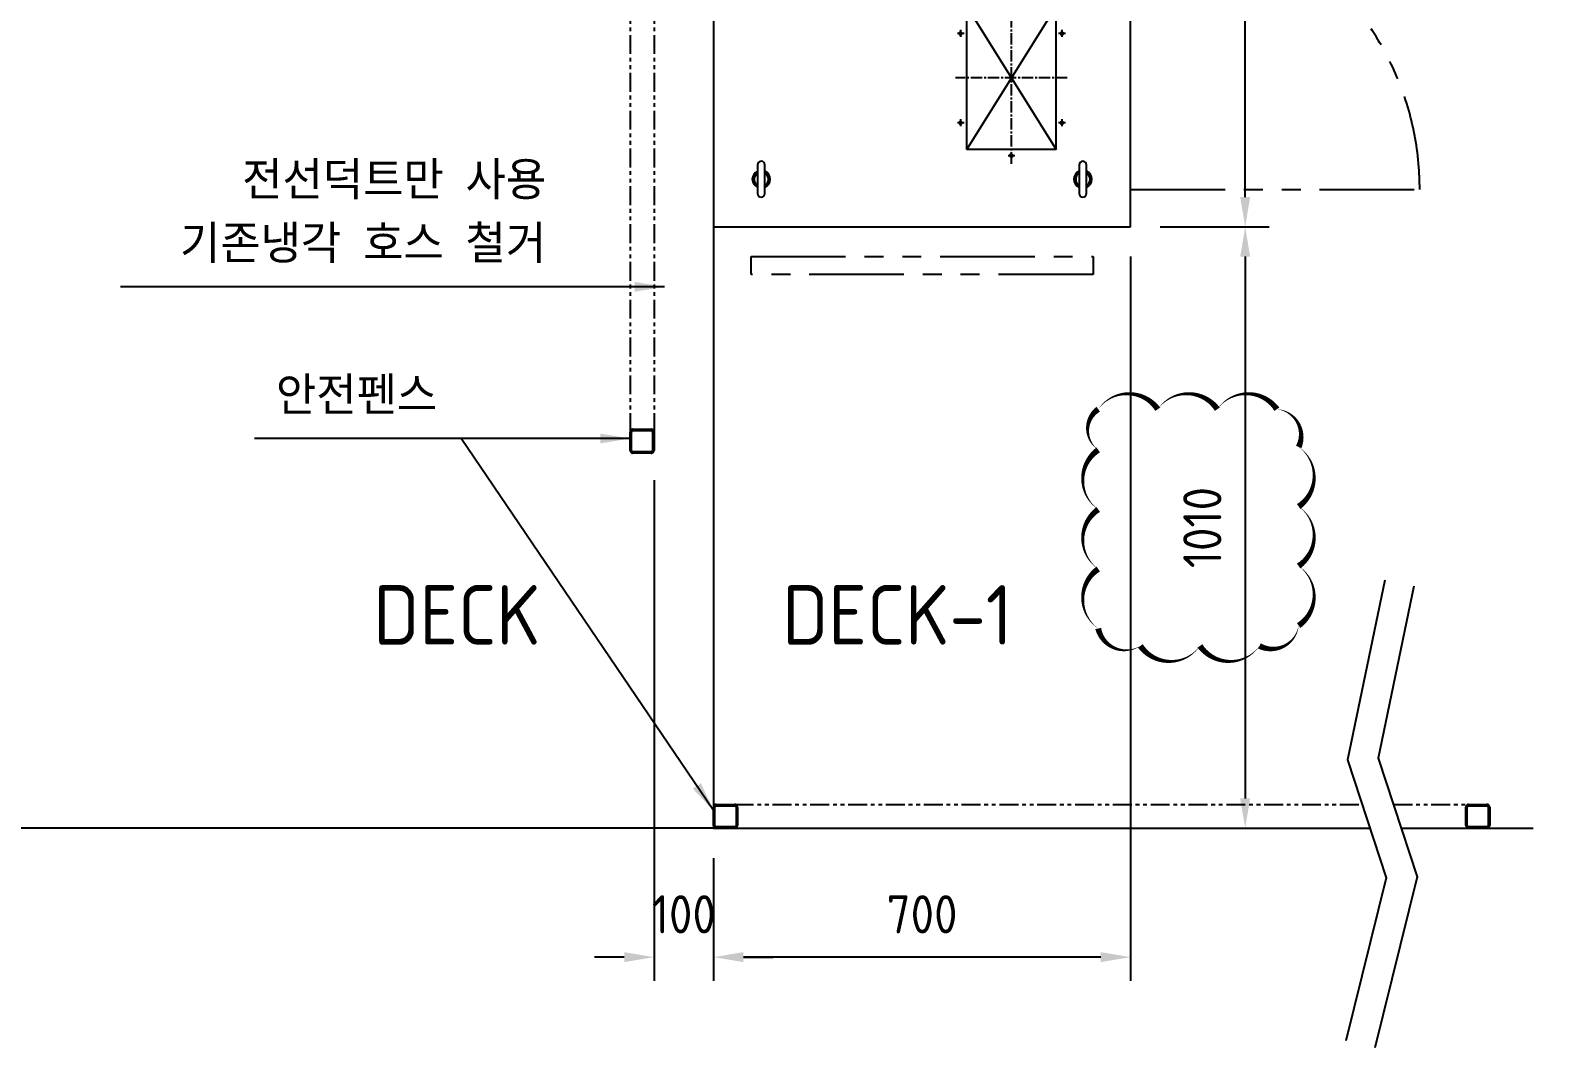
# Model space of a CAD drawing. Header units: millimetres. Extents: x 0 to 37514, y 0 to 8910.
# Drawn here: x 15233 to 17766, y 3824 to 5533 of the extents above; entities that cross this region are included whole.
import ezdxf
from ezdxf.enums import TextEntityAlignment as Align

# ---------------------------------------------------------------- set-up
doc = ezdxf.new("R2010")
doc.units = ezdxf.units.MM
for name, pattern in [('CENTER', [50.8, 31.75, -6.35, 6.35, -6.35]), ('CENTER2', [28.575, 19.05, -3.175, 3.175, -3.175]), ('CENTERX2', [101.6, 63.5, -12.7, 12.7, -12.7]), ('PHANTOM', [63.5, 31.75, -6.35, 6.35, -6.35, 6.35, -6.35]), ('PHANTOM2', [31.75, 15.875, -3.175, 3.175, -3.175, 3.175, -3.175])]:
    doc.linetypes.add(name, pattern=pattern)
doc.layers.add('CEN', color=1, linetype='CENTER')
doc.styles.get("Standard").update_dxf_attribs({"font": 'ISOCP.SHX', "bigfont": 'WHGTXT.SHX'})
doc.dimstyles.new('PS-20', dxfattribs={"dimscale": 20, "dimtxt": 3.2, "dimasz": 2.5, "dimexe": 2, "dimexo": 2.5, "dimgap": 2, "dimtad": 1, "dimtoh": 1, "dimrnd": 0.05, "dimzin": 12, "dimdsep": 46, "dimtxsty": 'Standard', "dimcen": 0, "dimclrt": 2, "dimazin": 3, "dimtfac": 1, "dimtofl": 0, "dimtmove": 0, "dimatfit": 3, "dimfxl": 0, "dimtolj": 1, "dimtzin": 0, "dimarcsym": 0})

# ---------------------------------------------------------------- blocks, each defined once
blk = doc.blocks.new('*D190')
at = {"color": 0, "linetype": 'ByBlock', "lineweight": -2}
for p, q in [((17080.6, 5152.8), (17080.6, 3936.3)), ((16380.6, 4142.8), (16380.6, 3936.3)), ((17030.6, 3976.3), (16430.6, 3976.3))]:
    blk.add_line(p, q, dxfattribs=at)
at = {"color": 0}
for points in [[(16430.6, 3984.7), (16430.6, 3968), (16380.6, 3976.3)], [(17030.6, 3984.7), (17030.6, 3968), (17080.6, 3976.3)]]:
    blk.add_solid(points, dxfattribs=at)
at = {"layer": 'Defpoints', "color": 0}
for p in [(17080.6, 5202.8), (16380.6, 4192.8), (16380.6, 3976.3)]:
    blk.add_point(p, dxfattribs=at)
at = {"color": 2, "insert": (16730.6, 4048.3), "char_height": 64, "attachment_point": 5}
blk.add_mtext('\\A1;700', dxfattribs=at)
blk = doc.blocks.new('*D191')
at = {"color": 0, "linetype": 'ByBlock', "lineweight": -2}
for p, q in [((17190.6, 6502.8), (17313.1, 6502.8)), ((17273.1, 5252.8), (17273.1, 6452.8)), ((17130.6, 5202.8), (17313.1, 5202.8))]:
    blk.add_line(p, q, dxfattribs=at)
at = {"color": 0}
for points in [[(17264.7, 6452.8), (17281.4, 6452.8), (17273.1, 6502.8)], [(17264.7, 5252.8), (17281.4, 5252.8), (17273.1, 5202.8)]]:
    blk.add_solid(points, dxfattribs=at)
at = {"layer": 'Defpoints', "color": 0}
for p in [(17140.6, 6502.8), (17273.1, 6502.8), (17080.6, 5202.8)]:
    blk.add_point(p, dxfattribs=at)
at = {"color": 2, "insert": (17201.1, 5852.8), "char_height": 64, "attachment_point": 5, "rotation": 90}
blk.add_mtext('\\A1;1300', dxfattribs=at)
blk = doc.blocks.new('*D195')
at = {"color": 0, "linetype": 'ByBlock', "lineweight": -2}
for p, q in [((17130.6, 5202.8), (17313.1, 5202.8)), ((17273.1, 5152.8), (17273.1, 4242.8)), ((16430.6, 4192.8), (17313.1, 4192.8))]:
    blk.add_line(p, q, dxfattribs=at)
at = {"color": 0}
for points in [[(17264.7, 5152.8), (17281.4, 5152.8), (17273.1, 5202.8)], [(17264.7, 4242.8), (17281.4, 4242.8), (17273.1, 4192.8)]]:
    blk.add_solid(points, dxfattribs=at)
at = {"layer": 'Defpoints', "color": 0}
for p in [(17080.6, 5202.8), (16380.6, 4192.8), (17273.1, 4192.8)]:
    blk.add_point(p, dxfattribs=at)
at = {"color": 2, "insert": (17201.1, 4697.8), "char_height": 64, "attachment_point": 5, "rotation": 90}
blk.add_mtext('\\A1;1010', dxfattribs=at)
blk = doc.blocks.new('*D227')
at = {"color": 0, "lineweight": -2}
for p, q in [((16280.6, 4777.4), (16280.6, 3936.3)), ((16380.6, 4142.8), (16380.6, 3936.3)), ((16230.6, 3976.3), (16180.6, 3976.3)), ((16430.6, 3976.3), (16480.6, 3976.3))]:
    blk.add_line(p, q, dxfattribs=at)
at = {"color": 0}
for points in [[(16230.6, 3984.7), (16230.6, 3968), (16280.6, 3976.3)], [(16430.6, 3984.7), (16430.6, 3968), (16380.6, 3976.3)]]:
    blk.add_solid(points, dxfattribs=at)
at = {"layer": 'Defpoints', "color": 0}
for p in [(16280.6, 4827.4), (16380.6, 4192.8), (16380.6, 3976.3)]:
    blk.add_point(p, dxfattribs=at)
at = {"color": 2, "insert": (16330.6, 4048.3), "char_height": 64, "attachment_point": 5}
blk.add_mtext('\\A1;100', dxfattribs=at)
blk = doc.blocks.new('A$C2E2F5F09')
at = {"color": 1, "linetype": 'CENTER2'}
for p, q in [((0, -273.9), (0, 13.9)), ((93.9, -130), (-93.9, -130))]:
    blk.add_line(p, q, dxfattribs=at)
for p, q in [((-75, -10), (75, -250)), ((-75, -250), (75, -10))]:
    blk.add_line(p, q)
at = {"color": 3}
for p, q in [((-75, -250), (-75, -10)), ((75, -10), (-75, -10)), ((75, -250), (75, -10)), ((75, -250), (-75, -250))]:
    blk.add_line(p, q, dxfattribs=at)
for centre in [(0, 0), (-85, -55), (85, -55), (-85, -205), (85, -205), (0, -260)]:
    blk.add_circle(centre, 2.1, dxfattribs=at)
for centre in [(0, 0), (-85, -55), (85, -55), (-85, -205), (85, -205), (0, -260)]:
    blk.add_arc(centre, 2.5, 75.5872, 13.9135)
at = {"layer": 'CEN', "color": 1, "linetype": 'CENTER'}
for p, q in [((-5.7, 0), (5.7, 0)), ((0, -5.7), (0, 5.7)), ((-85, -60.7), (-85, -49.3)), ((85, -60.7), (85, -49.3)), ((-90.7, -55), (-79.3, -55)), ((79.3, -55), (90.7, -55)), ((-85, -210.7), (-85, -199.3)), ((85, -210.7), (85, -199.3)), ((-90.7, -205), (-79.3, -205)), ((79.3, -205), (90.7, -205)), ((-5.7, -260), (5.7, -260)), ((0, -265.7), (0, -254.3))]:
    blk.add_line(p, q, dxfattribs=at)
blk = doc.blocks.new('A$C5CD43F18')
at = {"color": 6, "linetype": 'PHANTOM'}
for p, q in [((260.5, 102.8), (204.5, 102.8)), ((204.5, 102.8), (204.5, 47.8)), ((208.6, 102.8), (209.2, 84.8)), ((210.1, 102.8), (210.6, 84.8)), ((254.9, 102.8), (254.4, 84.8)), ((256.4, 102.8), (255.8, 84.8)), ((260.5, 47.8), (260.5, 102.8)), ((495.5, 102.8), (439.5, 102.8)), ((439.5, 102.8), (439.5, 47.8)), ((443.6, 102.8), (444.2, 84.8)), ((445.1, 102.8), (445.6, 84.8)), ((489.9, 102.8), (489.4, 84.8)), ((491.4, 102.8), (490.8, 84.8)), ((495.5, 47.8), (495.5, 102.8)), ((208, 83.3), (208, 67.3)), ((255.5, 84.8), (209.5, 84.8)), ((257, 67.3), (257, 83.3)), ((443, 83.3), (443, 67.3)), ((490.5, 84.8), (444.5, 84.8)), ((492, 67.3), (492, 83.3)), ((208.6, 47.8), (209.2, 65.8)), ((209.5, 65.8), (255.5, 65.8)), ((210.1, 47.8), (210.6, 65.8)), ((254.9, 47.8), (254.4, 65.8)), ((256.4, 47.8), (255.8, 65.8)), ((443.6, 47.8), (444.2, 65.8)), ((444.5, 65.8), (490.5, 65.8)), ((445.1, 47.8), (445.6, 65.8)), ((489.9, 47.8), (489.4, 65.8)), ((491.4, 47.8), (490.8, 65.8)), ((204.5, 47.8), (260.5, 47.8)), ((256.8, 46.6), (208.2, 46.6)), ((439.5, 47.8), (495.5, 47.8)), ((491.8, 46.6), (443.2, 46.6)), ((162.5, 5), (302.5, 5)), ((162.5, 5), (162.5, 0)), ((256.8, 6.2), (208.2, 6.2)), ((302.5, 0), (302.5, 5)), ((397.5, 5), (537.5, 5)), ((397.5, 5), (397.5, 0)), ((491.8, 6.2), (443.2, 6.2)), ((537.5, 0), (537.5, 5))]:
    blk.add_line(p, q, dxfattribs=at)
at = {"color": 1, "linetype": 'CENTERX2'}
for p, q in [((232.5, 102.8), (232.5, 5)), ((467.5, 102.8), (467.5, 5))]:
    blk.add_line(p, q, dxfattribs=at)
at = {"color": 3}
for p, q in [((0, 0), (0, -1300)), ((700, 0), (0, 0)), ((700, -1300), (700, 0)), ((73.7, -103.8), (73.7, -56.2)), ((86.2, -56.2), (86.2, -103.8)), ((613.7, -56.2), (613.7, -103.8)), ((626.2, -103.8), (626.2, -56.2)), ((73.7, -1196.2), (73.7, -1243.8)), ((86.2, -1243.8), (86.2, -1196.2)), ((613.7, -1196.2), (613.7, -1243.8)), ((626.2, -1243.8), (626.2, -1196.2)), ((0, -1300), (700, -1300))]:
    blk.add_line(p, q, dxfattribs=at)
at = {"color": 6, "linetype": 'PHANTOM2', "ltscale": 10}
for p, q in [((1385.5, -63), (700, -63)), ((700, -1237, 0), (1185.5, -1237, 0))]:
    blk.add_line(p, q, dxfattribs=at)
for points in [[(637, 50), (637, 80), (63, 80), (63, 50)], [(637, -1350), (637, -1380), (63, -1380), (63, -1350)]]:
    blk.add_lwpolyline(points, close=True, dxfattribs=at)
at = {"color": 6, "linetype": 'PHANTOM'}
for points in [[(256.8, 46.6), (256.8, 6.2), (254.9, 5), (210.1, 5), (208.2, 6.2), (208.2, 46.6), (210.1, 47.8), (254.9, 47.8)], [(491.8, 46.6), (491.8, 6.2), (489.9, 5), (445.1, 5), (443.2, 6.2), (443.2, 46.6), (445.1, 47.8), (489.9, 47.8)]]:
    blk.add_lwpolyline(points, close=True, dxfattribs=at)
for centre, start, end in [((209.5, 83.3), 90, 179.9962), ((255.5, 83.3), 0.0038, 89.9962), ((444.5, 83.3), 90, 179.9962), ((490.5, 83.3), 0.0038, 89.9962), ((209.5, 67.3), 180, 270), ((255.5, 67.3), 270.0038, 0), ((444.5, 67.3), 180, 270), ((490.5, 67.3), 270.0038, 0)]:
    blk.add_arc(centre, 1.5, start, end, dxfattribs=at)
at = {"color": 3}
for centre, radius, start, end in [((80, -56.2), 6.25, 0, 180), ((620, -56.2), 6.25, 0, 180), ((80, -80), 15, 114.6243, 245.3757), ((80, -80), 13.2, 118.1543, 241.8457), ((80, -80), 12, 121.378, 238.622), ((80, -80), 15, 294.6243, 65.3757), ((80, -80), 13.2, 298.1543, 61.8457), ((80, -80), 12, 301.378, 58.622), ((620, -80), 15, 114.6243, 245.3757), ((620, -80), 13.2, 118.1543, 241.8457), ((620, -80), 12, 121.378, 238.622), ((620, -80), 15, 294.6243, 65.3757), ((620, -80), 13.2, 298.1543, 61.8457), ((620, -80), 12, 301.378, 58.622), ((80, -103.8), 6.25, 180, 0), ((620, -103.8), 6.25, 180, 0), ((80, -1196.2), 6.25, 0, 180), ((620, -1196.2), 6.25, 0, 180), ((80, -1220), 15, 114.6243, 245.3757), ((80, -1220), 13.2, 118.1543, 241.8457), ((80, -1220), 12, 121.378, 238.622), ((80, -1220), 15, 294.6243, 65.3757), ((80, -1220), 13.2, 298.1543, 61.8457), ((80, -1220), 12, 301.378, 58.622), ((620, -1220), 15, 114.6243, 245.3757), ((620, -1220), 13.2, 118.1543, 241.8457), ((620, -1220), 12, 121.378, 238.622), ((620, -1220), 15, 294.6243, 65.3757), ((620, -1220), 13.2, 298.1543, 61.8457), ((620, -1220), 12, 301.378, 58.622), ((80, -1243.8), 6.25, 180, 0), ((620, -1243.8), 6.25, 180, 0)]:
    blk.add_arc(centre, radius, start, end, dxfattribs=at)
at = {"color": 6, "linetype": 'PHANTOM2', "ltscale": 10}
for centre, radius, start, end in [((700, -63), 685.5, 270, 360), ((700, -1237, 0), 485.5, 0, 90)]:
    blk.add_arc(centre, radius, start, end, dxfattribs=at)
blk.add_blockref('A$C2E2F5F09', (500, -920))
at = {"color": 6, "linetype": 'PHANTOM'}
for s, p in [('11/2', (217.8, 79.8)), ('11/2', (452.8, 79.8)), ('40AX3.7t-50L', (220.7, 12.5)), ('40AX3.7t-50L', (455.7, 12.5))]:
    blk.add_text(s, height=0.6, rotation=90, dxfattribs=at).set_placement(p)

msp = doc.modelspace()

# ---------------------------------------------------------------- linework, layer by layer
at = {"color": 2, "linetype": 'PHANTOM'}
for p, q in [((16240.576, 6477.44), (16240.576, 4858.24)), ((16280.576, 6477.44), (16280.576, 4858.24)), ((16415.976, 4232.84), (17469.389, 4232.84)), ((17522.017, 4232.84), (17648.19, 4232.84)), ((16415.976, 4192.84), (17482.527, 4192.84)), ((17535.155, 4192.84), (17648.19, 4192.84))]:
    msp.add_line(p, q, dxfattribs=at)
at = {"color": 3}
for p, q in [((16380.576, 4192.84), (17482.527, 4192.84)), ((17535.155, 4192.84), (17756.4, 4192.84))]:
    msp.add_line(p, q, dxfattribs=at)
at = {"color": 250}
msp.add_lwpolyline([(14490.388, 8192.84), (16380.576, 8192.84), (16380.576, 4192.84), (14505.693, 4192.84)], dxfattribs=at)
at = {"color": 1}
msp.add_lwpolyline([(17026.326, 4896.602, 0, 10, -0.52056705), (17126.326, 4896.602, 0, 10, -0.52056705), (17226.326, 4896.602, 0, 10, -0.52056705), (17326.326, 4896.602, 0, 10, -0.52056705), (17362.881, 4833.156, 0, 10, -0.52056705), (17362.881, 4733.156, 0, 10, -0.52056705), (17362.881, 4633.156, 0, 10, -0.52056705), (17362.881, 4533.156, 0, 10, -0.52056705), (17297.056, 4498.981, 0, 10, -0.52056705), (17197.056, 4498.981, 0, 10, -0.52056705), (17097.056, 4498.981, 0, 10, -0.52056705), (17026.326, 4528.251, 0, 10, -0.52056705), (17026.326, 4628.251, 0, 10, -0.52056705), (17026.326, 4728.251, 0, 10, -0.52056705), (17026.326, 4828.251, 0, 10, -0.52056705)], format="xyseb", close=True, dxfattribs=at)
at = {"color": 2, "linetype": 'PHANTOM'}
for points in [[(16275.976, 4862.84, -0.41421356), (16280.576, 4858.24), (16280.576, 4827.44, -0.41421356), (16275.976, 4822.84), (16245.176, 4822.84, -0.41421356), (16240.576, 4827.44), (16240.576, 4858.24, -0.41421356), (16245.176, 4862.84)], [(16275.976, 4860.54, -0.41421356), (16278.276, 4858.24), (16278.276, 4827.44, -0.41421356), (16275.976, 4825.14), (16245.176, 4825.14, -0.41421356), (16242.876, 4827.44), (16242.876, 4858.24, -0.41421356), (16245.176, 4860.54)], [(16380.576, 4228.24, -0.41421356), (16385.176, 4232.84), (16415.976, 4232.84, -0.41421356), (16420.576, 4228.24), (16420.576, 4197.44, -0.41421356), (16415.976, 4192.84), (16385.176, 4192.84, -0.41421356), (16380.576, 4197.44)], [(16382.876, 4228.24, -0.41421356), (16385.176, 4230.54), (16415.976, 4230.54, -0.41421356), (16418.276, 4228.24), (16418.276, 4197.44, -0.41421356), (16415.976, 4195.14), (16385.176, 4195.14, -0.41421356), (16382.876, 4197.44)], [(17643.59, 4228.24, -0.41421356), (17648.19, 4232.84), (17678.99, 4232.84, -0.41421356), (17683.59, 4228.24), (17683.59, 4197.44, -0.41421356), (17678.99, 4192.84), (17648.19, 4192.84, -0.41421356), (17643.59, 4197.44)], [(17645.89, 4228.24, -0.41421356), (17648.19, 4230.54), (17678.99, 4230.54, -0.41421356), (17681.29, 4228.24), (17681.29, 4197.44, -0.41421356), (17678.99, 4195.14), (17648.19, 4195.14, -0.41421356), (17645.89, 4197.44)]]:
    msp.add_lwpolyline(points, format="xyb", close=True, dxfattribs=at)
for points in [[(17507.395, 4609.367), (17444.884, 4307.443), (17509.952, 4109.345), (17442.233, 3836.051)], [(17556.357, 4599.23), (17496.551, 4310.37), (17561.944, 4111.281), (17490.765, 3824.025)]]:
    msp.add_lwpolyline(points)

# ---------------------------------------------------------------- block references
msp.add_blockref('A$C5CD43F18', (16380.576, 6502.84))

# ---------------------------------------------------------------- texts
msp.add_text('40X40X2.3t-100L', height=0.6, rotation=270, dxfattribs=at).set_placement((16279.126, 4837.24), align=Align.MIDDLE_LEFT)
for p in [(16406.176, 4231.39), (17669.19, 4231.39)]:
    msp.add_text('40X40X2.3t-100L', height=0.6, dxfattribs=at).set_placement(p, align=Align.MIDDLE_LEFT)
at = {"color": 1, "insert": (16099.602, 5142.109), "char_height": 64, "attachment_point": 9}
msp.add_mtext('전선덕트만 사용\\P기존냉각 호스 철거', dxfattribs=at)
at = {"color": 2, "insert": (15916.67, 4887.384), "char_height": 64, "attachment_point": 9}
msp.add_mtext('안전펜스', dxfattribs=at)
at = {"color": 1, "insert": (15949.725, 4551.134), "char_height": 100, "width": 1100.93272, "attachment_point": 5}
msp.add_mtext('\\A1;DECK', dxfattribs=at)
at = {"color": 3, "insert": (16689.3, 4551.134), "char_height": 100, "width": 1100.93272, "attachment_point": 5}
msp.add_mtext('\\A1;DECK-1', dxfattribs=at)

# ---------------------------------------------------------------- dimensions: what is measured, and where the dimension line sits
for base, p2, picture, middle in [((17273.052, 6502.84), (17140.576, 6502.84), '*D191', (17201.052, 5852.84)), ((17273.052, 4192.84), (16380.576, 4192.84), '*D195', (17201.052, 4697.84))]:
    dim = msp.add_linear_dim(base=base, p1=(17080.576, 5202.84), p2=p2, angle=90, dimstyle='PS-20', override={"dimarcsym": 1})
    dim.commit()
    dim.dimension.update_dxf_attribs({"geometry": picture, "text_midpoint": middle})
dim = msp.add_linear_dim(base=(16380.576, 3976.343), p1=(17080.576, 5202.84), p2=(16380.576, 4192.84), dimstyle='PS-20', override={"dimarcsym": 1})
dim.commit()
dim.dimension.update_dxf_attribs({"geometry": '*D190', "text_midpoint": (16730.576, 4048.343)})
dim = msp.add_linear_dim(base=(16380.576, 3976.343), p1=(16280.576, 4827.44), p2=(16380.576, 4192.84), dimstyle='PS-20')
dim.commit()
dim.dimension.update_dxf_attribs({"geometry": '*D227', "text_midpoint": (16330.576, 3976.343), "dimtype": 160})

# ---------------------------------------------------------------- leaders
at = {"color": 1, "annotation_type": 0, "has_hookline": 1, "hookline_direction": 1, "text_width": 714.667}
msp.add_leader([(16298.185, 5102.109), (16139.602, 5102.109)], dimstyle='PS-20', override={"dimgap": 2, "dimtad": 1}, dxfattribs=at)
at = {"annotation_type": 0, "has_hookline": 1, "hookline_direction": 1, "text_width": 306.667}
msp.add_leader([(16240.576, 4847.384), (15956.67, 4847.384)], dimstyle='PS-20', override={"dimgap": 2, "dimtad": 1}, dxfattribs=at)
msp.add_leader([(16380.576, 4222.422), (15956.67, 4847.384)], dimstyle='PS-20', override={"dimgap": 2, "dimtad": 1})

doc.saveas('drawing.dxf')
